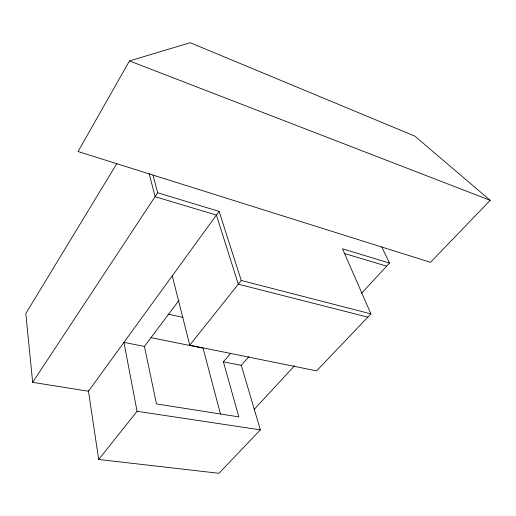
<?xml version="1.0" encoding="UTF-8"?>
<svg xmlns="http://www.w3.org/2000/svg" width="516" height="516" viewBox="0 0 516 516"><rect width="100%" height="100%" fill="white"/><g stroke="black" fill="none" stroke-linecap="round" stroke-linejoin="round"><path stroke-width="0.77" d="M129.477 60.914L78.077 151.53L430.492 262.328L490.2 200.337L414.825 136.121L190.198 42.705L129.477 60.914L490.2 200.337M116.9 163.469L25.8 313.567L32.656 382.35L88.475 391.225L219.1 211.392L157.651 192.758L153.071 175.111M32.656 382.35L157.651 192.758M230.665 353.299L223.422 361.858L238.824 416.896L156.451 403.905L144.428 346.404L179.013 300.331M223.422 361.858L241.295 365.354L260.361 429.867L218.965 473.295L98.685 459.472L137.062 411.297L123.943 342.392L144.428 346.404M361.561 293.281L389.503 263.07L342.469 248.802L370.933 313.883L316.598 370.881L189.746 345.159L241.269 280.472L219.1 211.392M241.004 365.689L248.918 356.575M254.13 409.452L294.488 365.812M137.062 411.297L260.361 429.867M150.943 337.632L203.065 348.19L220.461 414.013M168.029 314.089L182.928 317.385M367.824 317.14L238.308 284.187L216.417 215.082L155.064 196.68L149.111 173.357M241.269 280.472L370.933 313.883M344.269 253.44L386.652 266.153M381.814 247.029L389.503 263.07M172.26 275.873L189.746 345.159M88.365 390.477L98.685 459.472"/></g></svg>
